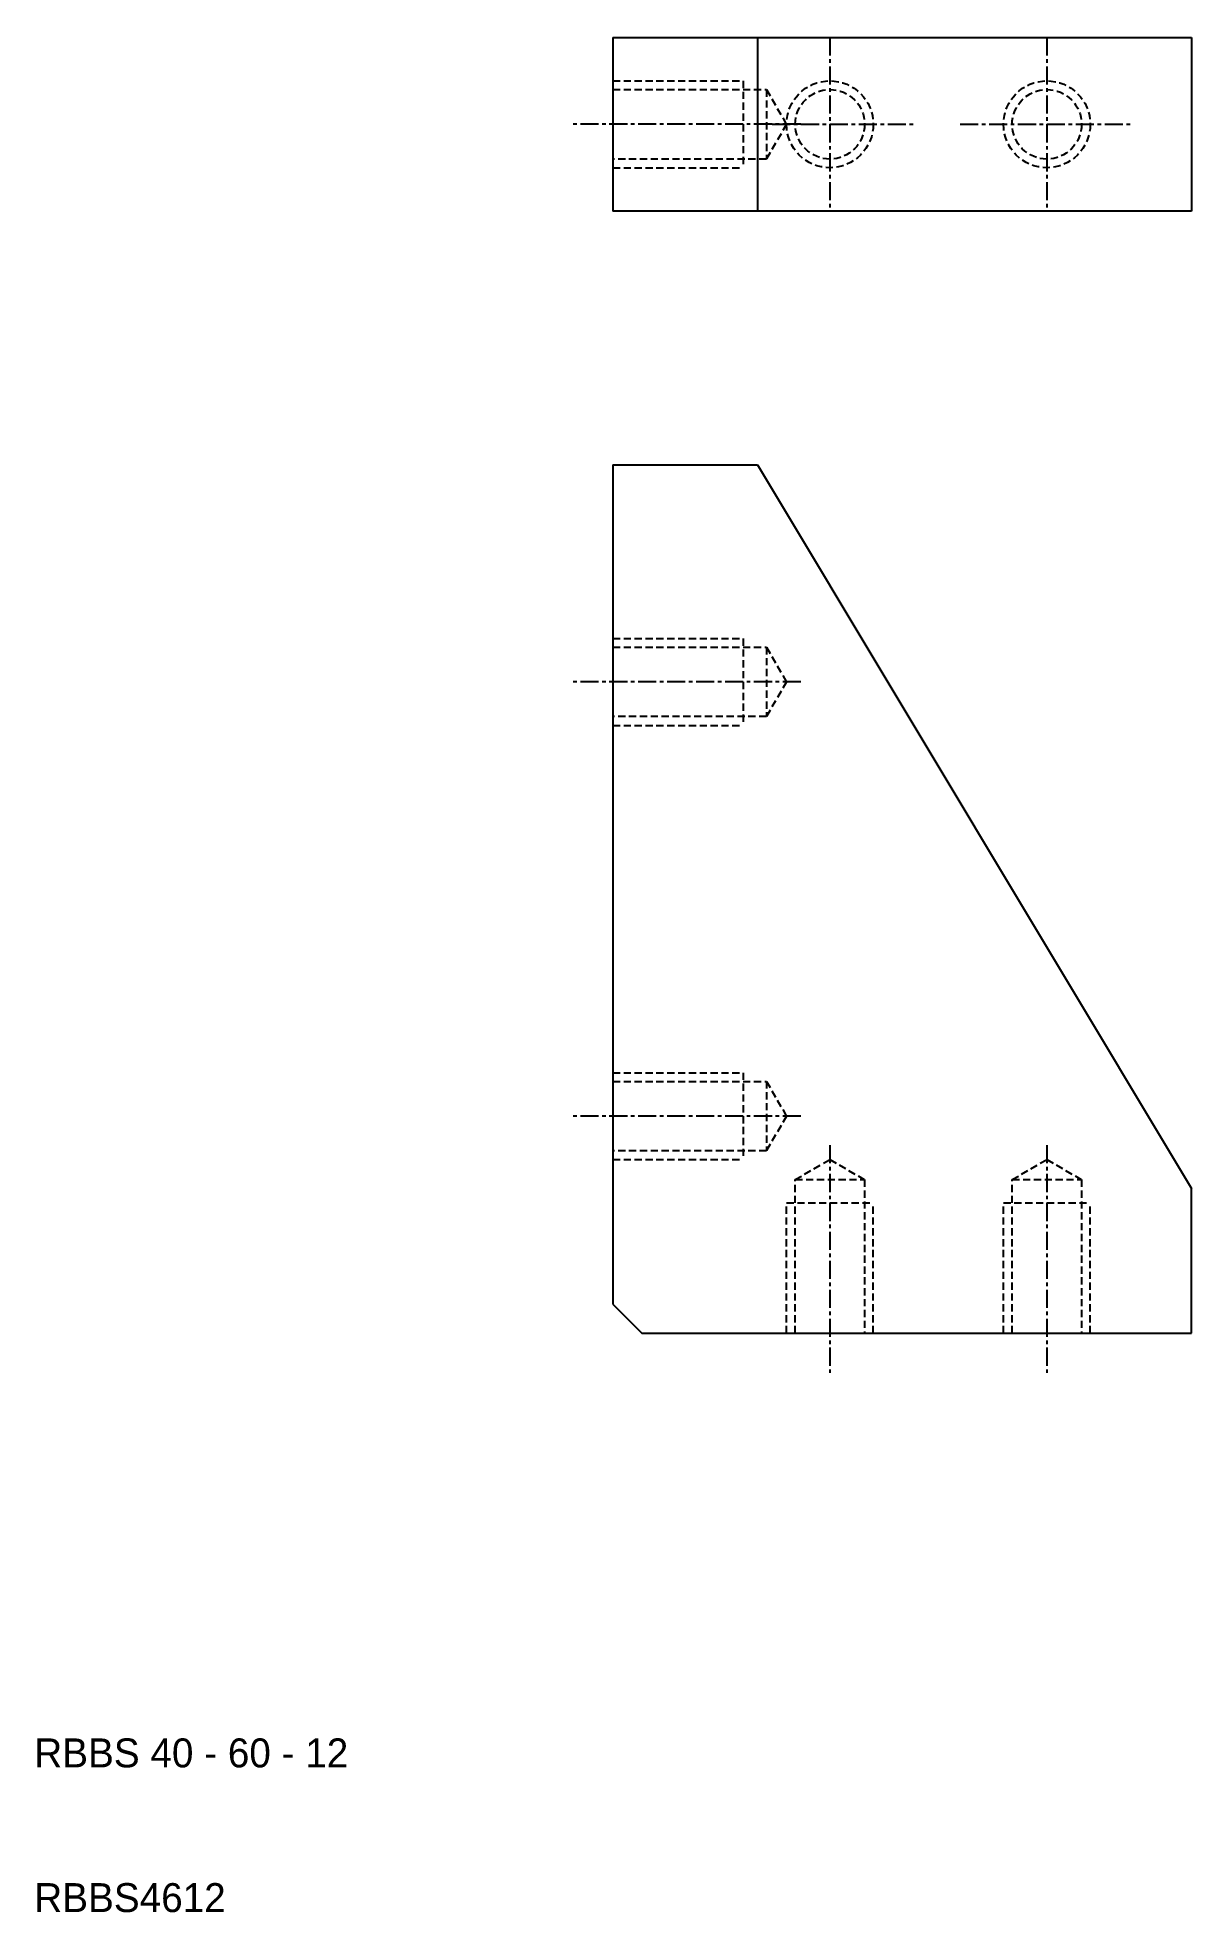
# Model space of a CAD drawing. Extents: x 10 to 90, y 10 to 140.
import ezdxf

# ---------------------------------------------------------------- set-up
doc = ezdxf.new("R2010")
doc.units = 0
doc.linetypes.add('CENTER', pattern=[2, 1.25, -0.25, 0.25, -0.25])
doc.linetypes.add('DASHED', pattern=[0.75, 0.5, -0.25])
doc.layers.get('0').update_dxf_attribs({"linetype": 'CONTINUOUS'})
doc.layers.add('CENTER', color=1, linetype='CENTER')

msp = doc.modelspace()

# ---------------------------------------------------------------- linework, layer by layer
at = {"color": 7, "linetype": 'CONTINUOUS'}
for p, q in [((50, 139.53), (50, 127.53)), ((50, 139.53), (90, 139.53)), ((60, 139.53), (60, 127.53)), ((90, 139.53), (90, 127.53)), ((90, 127.53), (50, 127.53)), ((50, 110), (50, 52)), ((50, 110), (60, 110)), ((60, 110), (90, 60)), ((90, 50), (90, 60)), ((50, 52), (52, 50)), ((52, 50), (90, 50))]:
    msp.add_line(p, q, dxfattribs=at)
at = {"color": 3, "linetype": 'DASHED'}
for p, q in [((50, 136.53), (59, 136.53)), ((59, 136.53), (59, 130.53)), ((50, 135.93), (60.61, 135.93)), ((60.61, 135.93), (62, 133.53)), ((60.61, 135.93), (60.61, 131.13)), ((62, 133.53), (60.61, 131.13)), ((60.61, 131.13), (50, 131.13)), ((50, 130.53), (59, 130.53)), ((50, 98), (59, 98)), ((50, 97.4), (60.61, 97.4)), ((59, 98), (59, 92)), ((60.61, 97.4), (62, 95)), ((60.61, 97.4), (60.61, 92.6)), ((62, 95), (60.61, 92.6)), ((60.61, 92.6), (50, 92.6)), ((50, 92), (59, 92)), ((50, 68), (59, 68)), ((50, 67.4), (60.61, 67.4)), ((59, 68), (59, 62)), ((60.61, 67.4), (62, 65)), ((60.61, 67.4), (60.61, 62.6)), ((62, 65), (60.61, 62.6)), ((60.61, 62.6), (50, 62.6)), ((50, 62), (59, 62)), ((62.6, 60.61), (65, 62)), ((65, 62), (67.4, 60.61)), ((77.6, 60.61), (80, 62)), ((80, 62), (82.4, 60.61)), ((62.6, 50), (62.6, 60.61)), ((62.6, 60.61), (67.4, 60.61)), ((67.4, 60.61), (67.4, 50)), ((77.6, 50), (77.6, 60.61)), ((77.6, 60.61), (82.4, 60.61)), ((82.4, 60.61), (82.4, 50)), ((62, 50), (62, 59)), ((62, 59), (68, 59)), ((68, 50), (68, 59)), ((77, 50), (77, 59)), ((77, 59), (83, 59)), ((83, 50), (83, 59))]:
    msp.add_line(p, q, dxfattribs=at)
for centre, radius in [((65, 133.53), 3), ((80, 133.53), 3), ((65, 133.53), 2.4), ((80, 133.53), 2.4)]:
    msp.add_circle(centre, radius, dxfattribs=at)
at = {"layer": 'CENTER', "color": 1, "linetype": 'CENTER'}
for p, q in [((65, 139.53), (65, 127.53)), ((80, 139.53), (80, 127.53)), ((63, 133.53), (47, 133.53)), ((61, 133.53), (71, 133.53)), ((74, 133.53), (86, 133.53)), ((63, 95), (47, 95)), ((63, 65), (47, 65)), ((65, 63), (65, 47)), ((80, 63), (80, 47))]:
    msp.add_line(p, q, dxfattribs=at)

# ---------------------------------------------------------------- texts
at = {"color": 7, "linetype": 'CONTINUOUS'}
for s, p in [('RBBS 40 - 60 - 12', (10, 20)), ('RBBS4612', (10, 10))]:
    msp.add_text(s, height=2, dxfattribs=at).set_placement(p)

doc.saveas('drawing.dxf')
